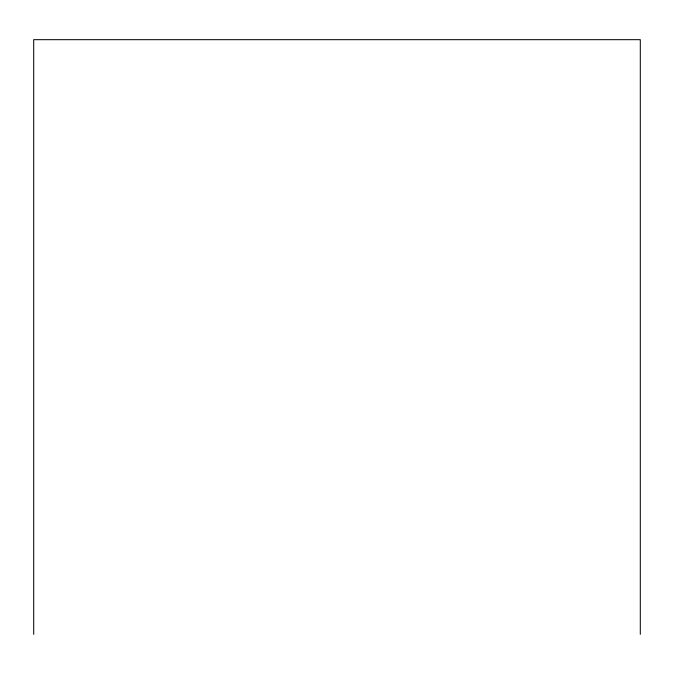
<?xml version="1.0" encoding="UTF-8"?>
<svg xmlns="http://www.w3.org/2000/svg" width="674" height="674" viewBox="0 0 674 674"><rect width="100%" height="100%" fill="white"/><g stroke="black" fill="none" stroke-linecap="round" stroke-linejoin="round"><path stroke-width="1.01" d="M640.3 634.327L640.3 39.673L33.7 39.673L33.7 634.327"/></g></svg>
